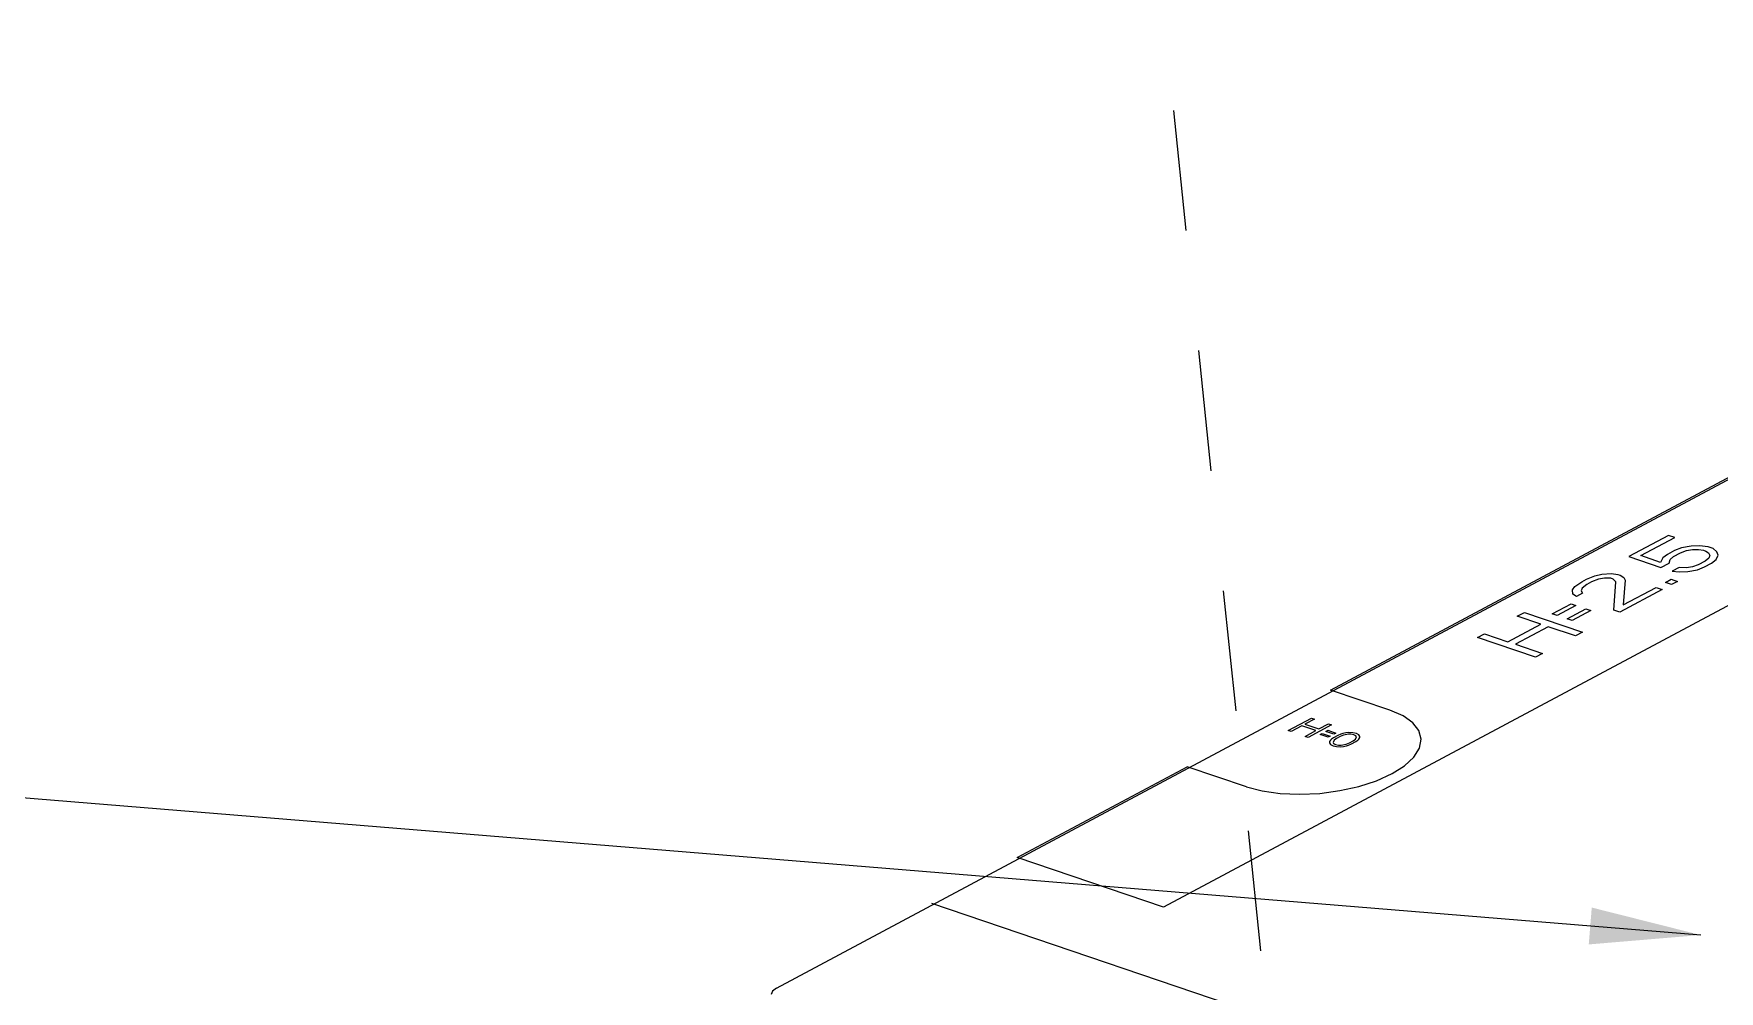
# Model space of a CAD drawing. Header units: millimetres. Extents: x 0 to 594, y 0 to 420.
# Drawn here: x 140.12 to 185.75, y 278.49 to 304.41 of the extents above; entities that cross this region are included whole.
import ezdxf

# ---------------------------------------------------------------- set-up
doc = ezdxf.new("R2010")
doc.units = ezdxf.units.MM
doc.header["$LTSCALE"] = 32.67
doc.linetypes.add('DASHED', pattern=[0.2, 0.1, -0.1])
doc.layers.get('0').update_dxf_attribs({"linetype": 'CONTINUOUS'})
doc.layers.add('ASSEM_MEM', color=7, linetype='CONTINUOUS')
doc.styles.get("Standard").update_dxf_attribs({"font": 'txt', "width": 0.8})
doc.dimstyles.get("Standard").update_dxf_attribs({"dimtxt": 2.5, "dimasz": 3, "dimexe": 1.5, "dimexo": 1.2, "dimtad": 1, "dimdsep": 46, "dimtxsty": 'STANDARD', "dimblk": '_FILLED', "dimblk1": '_FILLED', "dimblk2": '_FILLED', "dimcen": 0.09, "dimazin": 2, "dimtol": 1, "dimtp": 0.01, "dimtm": 0.01, "dimtfac": 1, "dimtofl": 0, "dimtmove": 0, "dimatfit": 3, "dimldrblk": '_FILLED', "dimfxl": 1, "dimtolj": 1, "dimarcsym": 0})

# ---------------------------------------------------------------- blocks, each defined once
blk = doc.blocks.new('_FILLED')
at = {"color": 0, "linetype": 'BYBLOCK'}
blk.add_solid([(0, 0), (-1, 0.167), (-1, -0.167)], dxfattribs=at)

msp = doc.modelspace()

# ---------------------------------------------------------------- linework, layer by layer
at = {"color": 7, "linetype": 'DASHED'}
msp.add_line((168.286, 328.328), (174.177, 271.423), dxfattribs=at)
at = {"layer": 'ASSEM_MEM', "color": 7, "linetype": 'CONTINUOUS'}
for p, q in [((160.226, 278.572), (200.145, 299.908)), ((175.223, 286.642), (192.828, 296.051)), ((196.796, 294.705), (170.709, 280.762)), ((184.379, 290.831), (183.299, 290.254)), ((183.625, 290.282), (184.546, 290.774)), ((184.546, 290.774), (184.379, 290.831)), ((183.299, 290.254), (184.169, 289.959)), ((184.161, 290.1), (183.625, 290.282)), ((184.219, 290.219), (184.161, 290.1)), ((184.345, 290.316), (184.219, 290.219)), ((184.535, 290.417), (184.345, 290.316)), ((184.418, 290.18), (184.512, 290.259)), ((184.512, 290.259), (184.703, 290.361)), ((184.727, 290.491), (184.535, 290.417)), ((184.703, 290.361), (184.863, 290.417)), ((184.987, 290.542), (184.727, 290.491)), ((184.863, 290.417), (185.025, 290.445)), ((185.216, 290.547), (184.987, 290.542)), ((185.025, 290.445), (185.189, 290.445)), ((185.189, 290.445), (185.321, 290.428)), ((185.447, 290.524), (185.216, 290.547)), ((185.321, 290.428), (185.388, 290.405)), ((185.465, 290.213), (185.372, 290.134)), ((185.388, 290.405), (185.457, 290.354)), ((185.581, 290.479), (185.447, 290.524)), ((185.457, 290.354), (185.494, 290.286)), ((185.494, 290.286), (185.465, 290.213)), ((185.684, 290.388), (185.581, 290.479)), ((185.665, 290.173), (185.723, 290.292)), ((185.723, 290.292), (185.684, 290.388)), ((182.156, 289.643), (182.38, 289.733)), ((182.38, 289.733), (182.574, 289.779)), ((182.574, 289.779), (182.835, 289.801)), ((182.835, 289.801), (183, 289.773)), ((183, 289.773), (183.067, 289.75)), ((183.067, 289.75), (183.169, 289.687)), ((184.169, 289.959), (184.392, 290.078)), ((184.392, 290.078), (184.418, 290.18)), ((184.661, 289.958), (184.471, 289.857)), ((184.471, 289.857), (184.668, 289.845)), ((184.859, 289.947), (184.661, 289.958)), ((184.668, 289.845), (184.897, 289.851)), ((185.021, 289.975), (184.859, 289.947)), ((184.897, 289.851), (185.156, 289.901)), ((185.181, 290.032), (185.021, 289.975)), ((185.156, 289.901), (185.349, 289.975)), ((185.372, 290.134), (185.181, 290.032)), ((185.349, 289.975), (185.539, 290.077)), ((185.539, 290.077), (185.665, 290.173)), ((181.78, 289.354), (181.84, 289.445)), ((181.787, 289.241), (181.78, 289.354)), ((181.84, 289.445), (182.029, 289.575)), ((182.039, 289.405), (182.011, 289.331)), ((182.011, 289.331), (182.048, 289.263)), ((182.029, 289.575), (182.156, 289.643)), ((182.164, 289.501), (182.039, 289.405)), ((182.291, 289.569), (182.164, 289.501)), ((182.484, 289.643), (182.291, 289.569)), ((182.646, 289.671), (182.484, 289.643)), ((182.81, 289.671), (182.646, 289.671)), ((182.877, 289.648), (182.81, 289.671)), ((182.947, 289.569), (182.877, 289.648)), ((182.895, 288.809), (182.947, 289.569)), ((184.205, 289.364), (183.062, 288.753)), ((183.206, 289.619), (183.149, 288.945)), ((183.149, 288.945), (184.038, 289.421)), ((183.169, 289.687), (183.206, 289.619)), ((184.038, 289.421), (184.205, 289.364)), ((184.292, 289.556), (184.451, 289.641)), ((184.459, 289.5), (184.292, 289.556)), ((184.451, 289.641), (184.618, 289.585)), ((184.618, 289.585), (184.459, 289.5)), ((181.229, 288.709), (181.737, 288.98)), ((181.871, 288.935), (181.363, 288.663)), ((181.63, 288.572), (182.138, 288.844)), ((181.737, 288.98), (181.871, 288.935)), ((181.889, 289.178), (181.787, 289.241)), ((182.048, 289.263), (181.889, 289.178)), ((182.138, 288.844), (182.272, 288.799)), ((180.029, 287.95), (180.918, 288.426)), ((181.119, 288.357), (180.229, 287.882)), ((180.282, 288.641), (180.473, 288.743)), ((180.918, 288.426), (180.282, 288.641)), ((180.473, 288.743), (182.046, 288.21)), ((181.855, 288.108), (181.119, 288.357)), ((181.363, 288.663), (181.229, 288.709)), ((181.764, 288.527), (181.63, 288.572)), ((182.272, 288.799), (181.764, 288.527)), ((183.062, 288.753), (182.895, 288.809)), ((179.202, 288.064), (179.393, 288.166)), ((180.775, 287.531), (179.202, 288.064)), ((179.393, 288.166), (180.029, 287.95)), ((182.046, 288.21), (181.855, 288.108)), ((180.229, 287.882), (180.966, 287.632)), ((180.966, 287.632), (180.775, 287.531)), ((176.832, 286.096), (175.223, 286.642)), ((174.077, 285.544), (174.707, 285.881)), ((174.453, 285.674), (174.158, 285.517)), ((174.833, 285.546), (174.453, 285.674)), ((174.789, 285.854), (174.534, 285.717)), ((174.534, 285.717), (174.913, 285.589)), ((175.25, 285.697), (174.619, 285.36)), ((174.707, 285.881), (174.789, 285.854)), ((174.913, 285.589), (175.168, 285.725)), ((175.168, 285.725), (175.25, 285.697)), ((174.158, 285.517), (174.077, 285.544)), ((174.538, 285.388), (174.833, 285.546)), ((174.619, 285.36), (174.538, 285.388)), ((174.942, 285.438), (174.996, 285.467)), ((175.159, 285.365), (174.942, 285.438)), ((174.996, 285.467), (175.213, 285.393)), ((175.103, 285.524), (175.157, 285.553)), ((175.32, 285.451), (175.103, 285.524)), ((175.157, 285.553), (175.374, 285.479)), ((175.213, 285.393), (175.159, 285.365)), ((175.227, 285.283), (175.201, 285.245)), ((175.201, 285.245), (175.201, 285.21)), ((175.201, 285.21), (175.229, 285.165)), ((175.254, 285.309), (175.227, 285.283)), ((175.229, 285.165), (175.297, 285.13)), ((175.308, 285.349), (175.254, 285.309)), ((175.322, 285.286), (175.296, 285.224)), ((175.296, 285.224), (175.309, 285.196)), ((175.428, 285.414), (175.308, 285.349)), ((175.309, 285.196), (175.364, 285.166)), ((175.374, 285.479), (175.32, 285.451)), ((175.389, 285.334), (175.322, 285.286)), ((175.364, 285.166), (175.445, 285.15)), ((175.483, 285.384), (175.389, 285.334)), ((175.509, 285.445), (175.428, 285.414)), ((175.577, 285.422), (175.483, 285.384)), ((175.563, 285.462), (175.509, 285.445)), ((175.512, 285.151), (175.647, 285.176)), ((175.644, 285.482), (175.563, 285.462)), ((175.712, 285.447), (175.577, 285.422)), ((175.725, 285.489), (175.644, 285.482)), ((175.647, 285.176), (175.741, 285.214)), ((175.779, 285.447), (175.712, 285.447)), ((175.715, 285.153), (175.796, 285.184)), ((175.833, 285.488), (175.725, 285.489)), ((175.741, 285.214), (175.835, 285.264)), ((175.86, 285.432), (175.779, 285.447)), ((175.796, 285.184), (175.916, 285.248)), ((175.927, 285.467), (175.833, 285.488)), ((175.835, 285.264), (175.902, 285.312)), ((175.915, 285.401), (175.86, 285.432)), ((175.902, 285.312), (175.928, 285.373)), ((175.928, 285.373), (175.915, 285.401)), ((175.916, 285.248), (175.97, 285.289)), ((175.995, 285.433), (175.927, 285.467)), ((175.97, 285.289), (175.997, 285.315)), ((176.023, 285.388), (175.995, 285.433)), ((175.997, 285.315), (176.023, 285.353)), ((176.023, 285.353), (176.023, 285.388)), ((175.297, 285.13), (175.391, 285.11)), ((175.391, 285.11), (175.499, 285.108)), ((175.445, 285.15), (175.512, 285.151)), ((175.499, 285.108), (175.58, 285.116)), ((175.58, 285.116), (175.661, 285.136)), ((175.661, 285.136), (175.715, 285.153)), ((166.74, 282.108), (171.342, 284.567)), ((172.951, 284.022), (171.342, 284.567)), ((170.709, 280.762), (166.74, 282.108)), ((164.427, 280.871), (230.026, 258.617))]:
    msp.add_line(p, q, dxfattribs=at)
for points in [[(172.951, 284.022), (173.377, 283.91), (173.86, 283.841), (174.383, 283.819), (174.935, 283.845), (175.476, 283.918), (175.994, 284.033), (176.47, 284.188), (176.893, 284.38), (177.232, 284.594), (177.482, 284.826), (177.633, 285.067), (177.679, 285.312), (177.617, 285.543), (177.452, 285.755), (177.189, 285.941), (176.832, 286.096)], [(160.226, 278.572), (160.12, 278.492), (160.086, 278.399)]]:
    msp.add_lwpolyline(points, dxfattribs=at)

# ---------------------------------------------------------------- leaders
at = {"color": 7, "linetype": 'CONTINUOUS'}
msp.add_leader([(185.247, 280.009), (108.815, 286.263)], dimstyle='STANDARD', override={"dimtad": 0}, dxfattribs=at)

doc.saveas('drawing.dxf')
